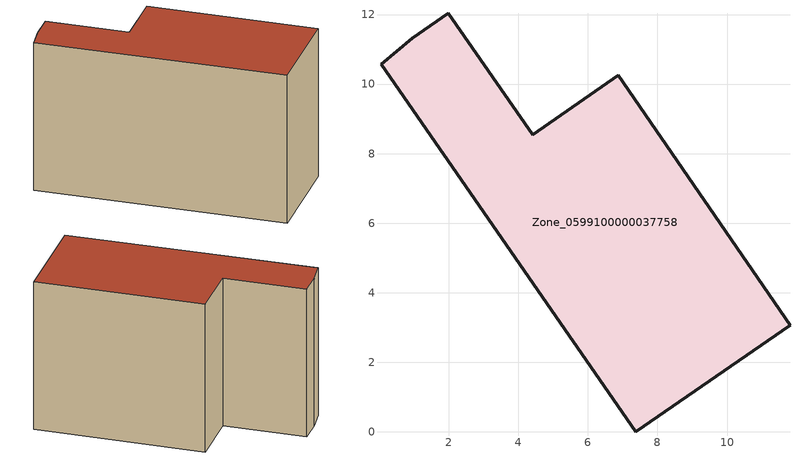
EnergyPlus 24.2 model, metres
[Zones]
Zone_0599100000037758
 floor ground (C_G): 0.07,10.57 0.94,11.32 1.98,12.04 4.41,8.54 6.87,10.25 11.81,3.07 7.38,0 z0
 wall outside (C_F): 11.81,3.07 6.87,10.25 4.41,8.54 1.98,12.04 0.94,11.32 0.07,10.57 7.38,0 11.81,3.07 z0:7.99
 roof outside (C_R): 0.94,11.32 0.07,10.57 7.38,0 11.81,3.07 6.87,10.25 4.41,8.54 1.98,12.04 z7.99
[BUILDING]
Pand.0599100000037758: North Axis=0; Terrain=City; Loads Convergence Tolerance Value=0.04; Temperature Convergence Tolerance Value=0.4; Solar Distribution=FullExterior; Maximum Number of Warmup Days=25; Minimum Number of Warmup Days=1
[Site:Location]
Rotterdam.The.Hague.AP_ZH_NLD Design_Conditions: Latitude=51.96; Longitude=4.45; Time Zone=1; Elevation=-4.5
[SITE:GROUNDTEMPERATURE:BUILDINGSURFACE]
18, 18, 18, 18, 18, 18, 18, 18, 18, 18, 18, 18
[MATERIAL] Thermal Absorptance=0.9; Solar Absorptance=0.7; Visible Absorptance=0.7
Name | Roughness | Thickness | Conductivity | Density | Specific Heat
G.TI.1975-1991 | MediumSmooth | 0.15 | 0.288461 | 540 | 1210
F.TI.1975-1991 | Rough | 0.3 | 0.230769 | 1920 | 840
R.TI.1975-1991 | MediumRough | 0.2 | 0.153846 | 1500 | 1000
[CONSTRUCTION]
C_G: G.TI.1975-1991
C_F: F.TI.1975-1991
C_R: R.TI.1975-1991
[ZONE]
Zone_0599100000037758: Type=1; Multiplier=1; Ceiling Height=Autocalculate; Volume=Autocalculate; Floor Area=autocalculate; Part of Total Floor Area=Yes
[ZONEINFILTRATION:DESIGNFLOWRATE]
Infil_Zone_0599100000037758: Zone or ZoneList or Space or SpaceList=Zone_0599100000037758; Schedule=AlwaysOn; Design Flow Rate Calculation Method=Flow/Area; Flow Rate per Floor Area=0.003; Constant Term Coefficient=1; Temperature Term Coefficient=0; Velocity Term Coefficient=0; Velocity Squared Term Coefficient=0
[HVACTEMPLATE:ZONE:IDEALLOADSAIRSYSTEM]
Zone_0599100000037758: Maximum Heating Supply Air Temperature=50; Minimum Cooling Supply Air Temperature=13; Maximum Heating Supply Air Humidity Ratio=0.0156; Minimum Cooling Supply Air Humidity Ratio=0.0077; Heating Limit=NoLimit; Cooling Limit=NoLimit; Dehumidification Control Type=ConstantSensibleHeatRatio; Cooling Sensible Heat Ratio=0.7; Dehumidification Setpoint=60; Humidification Control Type=None; Humidification Setpoint=30; Outdoor Air Method=None; Outdoor Air Flow Rate per Person=0.00944; Outdoor Air Flow Rate per Zone Floor Area=0; Outdoor Air Flow Rate per Zone=0; Demand Controlled Ventilation Type=None; Outdoor Air Economizer Type=NoEconomizer; Heat Recovery Type=None; Sensible Heat Recovery Effectiveness=0.7; Latent Heat Recovery Effectiveness=0.65
[ZONECONTROL:THERMOSTAT]
ThermostatControl_Zone_0599100000037758: Zone or ZoneList=Zone_0599100000037758; Control Type Schedule=DualSetpointControlType; Control 1=Thermostat_Zone_0599100000037758; Temperature Difference Between Cutout And Setpoint=0
[THERMOSTATSETPOINT:DUALSETPOINT]
Thermostat_Zone_0599100000037758: Heating Setpoint Temperature Schedule=HeatingSetpoint_Zone_0599100000037758; Cooling Setpoint Temperature Schedule=CoolingSetpoint_Zone_0599100000037758
[SCHEDULE:COMPACT]
HeatingSetpoint_Zone_0599100000037758: Through: 12/31, For: AllDays, Until: 24:00, 21
CoolingSetpoint_Zone_0599100000037758: Through: 12/31, For: AllDays, Until: 24:00, 24
DualSetpointControlType: Through: 12/31, For: AllDays, Until: 24:00, 4
AlwaysOn: Through: 12/31, For: AllDays, Until: 24:00, 1
